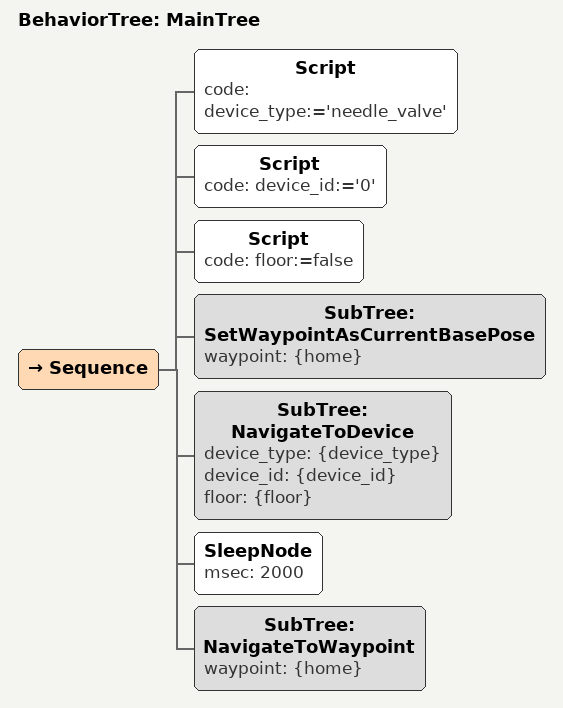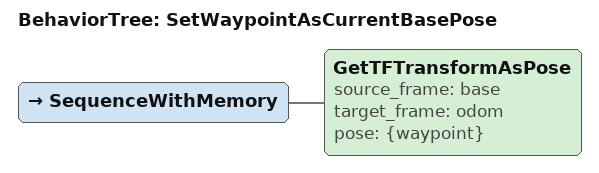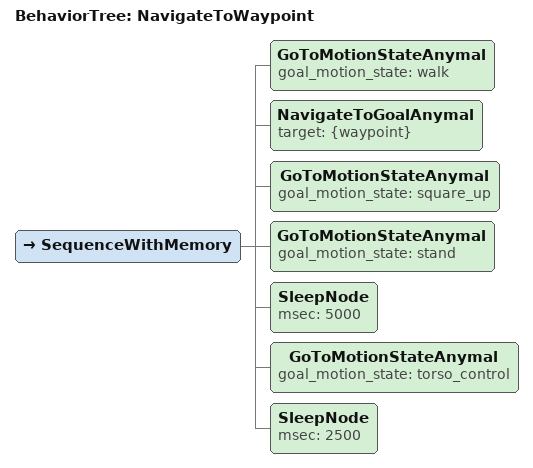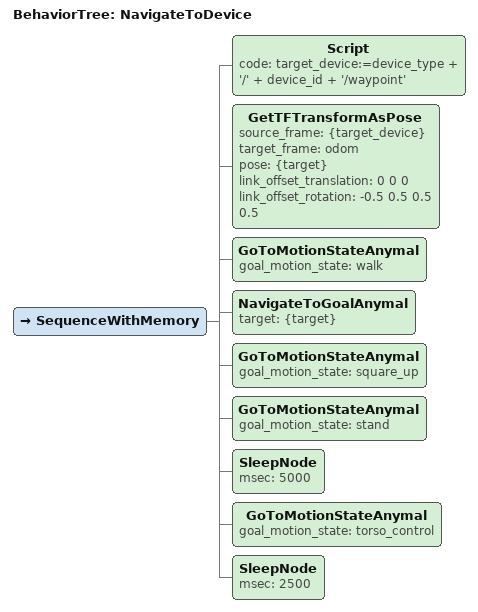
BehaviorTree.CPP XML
<?xml version="1.0"?>
<root main_tree_to_execute="MainTree" BTCPP_format="4">

    <BehaviorTree ID="MainTree">

        <Sequence>

            <!-- Manipulation Task Arguments -->
            <Script code="device_type:='needle_valve'" />
            <Script code="device_id:='0'" />
            <Script code="floor:=false" />

            <!-- Set Home -->
            <SubTree ID="SetWaypointAsCurrentBasePose" waypoint="{home}" />

            <!-- Navigate to Device -->
            <SubTree ID="NavigateToDevice" device_type="{device_type}" device_id="{device_id}" floor="{floor}"/>

            <SleepNode msec="2000" />

            <!-- Return to Home -->
            <SubTree ID="NavigateToWaypoint" waypoint="{home}" />

        </Sequence>

    </BehaviorTree>

    <BehaviorTree ID="SetWaypointAsCurrentBasePose">
        <SequenceWithMemory>
            <GetTFTransformAsPose source_frame="base" target_frame="odom" pose="{waypoint}"/>
        </SequenceWithMemory>
    </BehaviorTree>

    <BehaviorTree ID="NavigateToWaypoint">
        <SequenceWithMemory>
            <GoToMotionStateAnymal goal_motion_state="walk"/>

            <!-- NB: walking in dynamic gaits mode causes a crash on hardware -->
            <NavigateToGoalAnymal target="{waypoint}"/>
            <GoToMotionStateAnymal goal_motion_state="square_up"/>
            <GoToMotionStateAnymal goal_motion_state="stand"/>
            <SleepNode msec="5000" />
            <GoToMotionStateAnymal goal_motion_state="torso_control"/>
            <SleepNode msec="2500" />
        </SequenceWithMemory>
    </BehaviorTree>

    <BehaviorTree ID="NavigateToDevice">
        <SequenceWithMemory>

            <Script code="target_device:=device_type + '/' + device_id + '/waypoint'"/>

            <GetTFTransformAsPose source_frame="{target_device}" target_frame="odom" pose="{target}" link_offset_translation="0 0 0" link_offset_rotation="-0.5 0.5 0.5 0.5"/>

            <GoToMotionStateAnymal goal_motion_state="walk"/>

            <!-- NB: walking in dynamic gaits mode causes a crash on hardware -->
            <NavigateToGoalAnymal target="{target}"/>
            <GoToMotionStateAnymal goal_motion_state="square_up"/>
            <GoToMotionStateAnymal goal_motion_state="stand"/>
            <SleepNode msec="5000" />
            <GoToMotionStateAnymal goal_motion_state="torso_control"/>
            <SleepNode msec="2500" />

        </SequenceWithMemory>
    </BehaviorTree>

</root>
